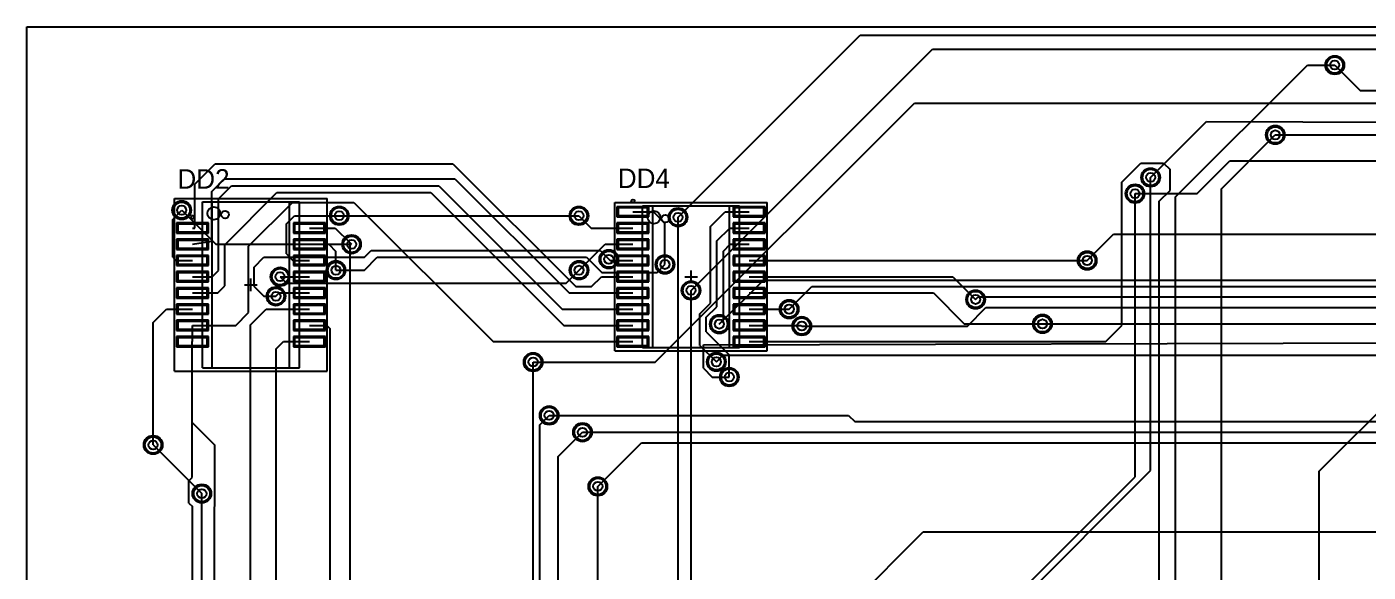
# Model space of a CAD drawing. Header units: millimetres. Extents: x 26 to 338, y 26 to 225.
# Drawn here: x 25.7 to 130.6, y 181.9 to 224.5 of the extents above; entities that cross this region are included whole.
import ezdxf

# ---------------------------------------------------------------- set-up
doc = ezdxf.new("R2010")
doc.units = ezdxf.units.MM
for name, color, linetype in [('BottomLayer', 5, 'Continuous'), ('BottomSolder', 6, 'Continuous'), ('Mechanical13', 56, 'Continuous'), ('Mechanical15', 56, 'Continuous'), ('MultiLayer', 9, 'Continuous'), ('TopLayer', 1, 'Continuous'), ('TopOverlay', 2, 'Continuous'), ('TopPaste', 8, 'Continuous'), ('TopSolder', 216, 'Continuous'), ('ViaHoleLayer', 16, 'Continuous')]:
    doc.layers.add(name, color=color, linetype=linetype)

msp = doc.modelspace()

# ---------------------------------------------------------------- linework, layer by layer
at = {"layer": 'BottomLayer'}
for p, q in [((76.58, 209.63), (90.83, 223.88)), ((90.83, 223.88), (229.72, 223.88)), ((77.6, 203.91), (96.47, 222.78)), ((96.47, 222.78), (173.39, 222.78)), ((127.94, 221.54), (129.92, 219.56)), ((129.92, 219.56), (173.27, 219.56)), ((74.8, 198.3), (95.07, 218.57)), ((95.07, 218.57), (174.12, 218.57)), ((113.54, 212.75), (117.91, 217.12)), ((117.91, 217.12), (173.69, 216.92)), ((123.29, 216.08), (177.23, 216.08)), ((117.17, 211.48), (119.74, 214.05)), ((119.74, 214.05), (184.58, 214.05)), ((112.32, 211.48), (117.17, 211.48)), ((37.77, 210.19), (40.44, 207.52)), ((50.09, 209.75), (68.83, 209.75)), ((108.58, 206.25), (110.64, 208.31)), ((110.64, 208.31), (167.84, 208.31)), ((40.44, 207.52), (51.05, 207.52)), ((52.06, 206.5), (52.59, 207.04)), ((52.59, 207.04), (70.48, 207.04)), ((70.48, 207.04), (71.17, 206.35)), ((43.43, 205.74), (44.2, 206.5)), ((43.43, 204.22), (43.43, 205.74)), ((44.2, 206.5), (52.06, 206.5)), ((52.05, 205.49), (53.06, 206.5)), ((53.06, 206.5), (69.43, 206.5)), ((69.43, 206.5), (70.61, 205.32)), ((74.95, 205.32), (75.56, 205.94)), ((45.46, 204.98), (45.96, 204.47)), ((49.83, 205.49), (52.05, 205.49)), ((67.83, 204.47), (68.84, 205.49)), ((70.61, 205.32), (74.95, 205.32)), ((79.81, 201.27), (83.26, 204.72)), ((83.26, 204.72), (156.79, 204.72)), ((43.43, 204.22), (44.2, 203.45)), ((45.96, 204.47), (67.83, 204.47)), ((85.27, 202.44), (87.05, 204.22)), ((87.05, 204.22), (164.31, 204.22)), ((44.2, 203.45), (45.14, 203.45)), ((99.21, 201.12), (100.66, 202.56)), ((99.85, 203.2), (100.05, 203.4)), ((100.05, 203.4), (164.89, 203.4)), ((100.66, 202.56), (166.17, 202.56)), ((86.26, 201.12), (99.21, 201.12)), ((105.08, 201.29), (161.9, 201.29)), ((78.56, 199.64), (168.96, 199.9)), ((78.56, 197.82), (78.56, 199.64)), ((65.25, 198.3), (74.8, 198.3)), ((79.58, 198.32), (80.09, 198.83)), ((80.09, 198.83), (136.53, 198.83)), ((78.56, 197.82), (79.25, 197.13)), ((79.25, 197.13), (80.59, 197.13)), ((66.5, 194.13), (89.92, 194.13)), ((89.92, 194.13), (90.4, 193.65)), ((90.4, 193.65), (169.87, 193.65)), ((69.11, 192.81), (169.43, 192.81)), ((70.31, 188.57), (73.73, 191.99)), ((73.73, 191.99), (173.84, 191.99)), ((35.53, 191.82), (39.34, 188.01)), ((68.81, 158.06), (95.76, 185.01)), ((95.76, 185.01), (141.94, 185.01))]:
    msp.add_line(p, q, dxfattribs=at)
for centre in [(127.94, 221.54), (123.29, 216.08), (113.54, 212.75), (112.32, 211.48), (37.77, 210.19), (50.09, 209.75), (68.83, 209.75), (76.58, 209.63), (51.05, 207.52), (71.17, 206.35), (108.58, 206.25), (45.46, 204.98), (49.83, 205.49), (68.84, 205.49), (75.56, 205.94), (45.14, 203.45), (77.6, 203.91), (99.85, 203.2), (85.27, 202.44), (79.81, 201.27), (86.26, 201.12), (105.08, 201.29), (65.25, 198.3), (79.58, 198.32), (80.59, 197.13), (66.5, 194.13), (69.11, 192.81), (35.53, 191.82), (70.31, 188.57), (39.34, 188.01)]:
    msp.add_circle(centre, 0.635, dxfattribs=at)
at = {"layer": 'BottomSolder'}
for centre in [(127.94, 221.54), (123.29, 216.08), (113.54, 212.75), (112.32, 211.48), (37.77, 210.19), (50.09, 209.75), (68.83, 209.75), (76.58, 209.63), (51.05, 207.52), (71.17, 206.35), (75.56, 205.94), (108.58, 206.25), (45.46, 204.98), (49.83, 205.49), (68.84, 205.49), (77.6, 203.91), (45.14, 203.45), (99.85, 203.2), (85.27, 202.44), (79.81, 201.27), (86.26, 201.12), (105.08, 201.29), (65.25, 198.3), (79.58, 198.32), (80.59, 197.13), (66.5, 194.13), (69.11, 192.81), (35.53, 191.82), (70.31, 188.57), (39.34, 188.01)]:
    msp.add_circle(centre, 0.737, dxfattribs=at)
at = {"layer": 'Mechanical13'}
for p, q in [((39.38, 197.84), (39.38, 210.84)), ((39.38, 210.84), (46.98, 210.84)), ((46.98, 197.84), (46.98, 210.84)), ((73.8, 199.43), (73.8, 210.53)), ((73.8, 210.53), (81.4, 210.53)), ((81.4, 199.43), (81.4, 210.53)), ((73.8, 199.43), (81.4, 199.43)), ((39.38, 197.84), (46.98, 197.84))]:
    msp.add_line(p, q, dxfattribs=at)
for centre in [(40.28, 209.94), (74.7, 209.63)]:
    msp.add_circle(centre, 0.5, dxfattribs=at)
at = {"layer": 'Mechanical15'}
for p, q in [((37.21, 197.59), (37.21, 211.09)), ((37.21, 211.09), (49.15, 211.09)), ((49.15, 197.59), (49.15, 211.09)), ((71.65, 199.18), (71.65, 210.78)), ((71.65, 210.78), (83.55, 210.78)), ((83.55, 199.18), (83.55, 210.78)), ((43.18, 203.84), (43.18, 204.84)), ((77.1, 204.98), (78.1, 204.98)), ((77.6, 204.48), (77.6, 205.48)), ((42.68, 204.34), (43.68, 204.34)), ((71.65, 199.18), (83.55, 199.18)), ((37.21, 197.59), (49.15, 197.59))]:
    msp.add_line(p, q, dxfattribs=at)
at = {"layer": 'MultiLayer'}
for centre in [(127.94, 221.54), (123.29, 216.08), (113.54, 212.75), (112.32, 211.48), (37.77, 210.19), (50.09, 209.75), (68.83, 209.75), (76.58, 209.63), (51.05, 207.52), (71.17, 206.35), (108.58, 206.25), (45.46, 204.98), (49.83, 205.49), (68.84, 205.49), (75.56, 205.94), (45.14, 203.45), (77.6, 203.91), (99.85, 203.2), (85.27, 202.44), (79.81, 201.27), (86.26, 201.12), (105.08, 201.29), (65.25, 198.3), (79.58, 198.32), (80.59, 197.13), (66.5, 194.13), (69.11, 192.81), (35.53, 191.82), (70.31, 188.57), (39.34, 188.01)]:
    msp.add_circle(centre, 0.635, dxfattribs=at)
at = {"layer": 'TopLayer'}
for p, q in [((25.65, 25.91), (25.65, 224.54)), ((25.65, 224.54), (338.33, 224.54)), ((126.72, 189.76), (160.71, 223.75)), ((115.49, 211.23), (125.8, 221.54)), ((125.8, 221.54), (127.94, 221.54)), ((119.08, 211.86), (123.29, 216.08)), ((38.79, 212.22), (40.39, 213.82)), ((40.39, 213.82), (58.98, 213.82)), ((58.98, 213.82), (68.58, 204.22)), ((111.3, 212.39), (112.78, 213.87)), ((112.78, 213.87), (114.55, 213.87)), ((114.55, 213.87), (115.06, 213.36)), ((115.06, 211.74), (115.06, 213.36)), ((38.79, 208.79), (38.79, 212.22)), ((40.13, 211.66), (41.12, 212.65)), ((40.64, 211.07), (41.66, 212.09)), ((41.12, 212.65), (59.13, 212.65)), ((41.66, 212.09), (57.87, 212.09)), ((57.87, 212.09), (67.52, 202.44)), ((59.13, 212.65), (68.07, 203.71)), ((111.3, 201.17), (111.3, 212.39)), ((113.54, 189.81), (113.54, 212.75)), ((40.13, 207.77), (40.13, 211.66)), ((40.64, 205.46), (40.64, 211.07)), ((41.14, 207.48), (45.21, 211.56)), ((45.21, 211.56), (57.25, 211.56)), ((57.25, 211.56), (67.64, 201.17)), ((112.32, 189.33), (112.32, 211.48)), ((114.2, 210.88), (115.06, 211.74)), ((114.2, 163.65), (114.2, 210.88)), ((115.49, 157.26), (115.49, 211.23)), ((119.08, 156.78), (119.08, 211.86)), ((37.06, 209.47), (37.77, 210.19)), ((43, 207.37), (46.42, 210.79)), ((46.42, 210.79), (51.24, 210.79)), ((51.24, 210.79), (62.13, 199.9)), ((74.2, 210.36), (71.9, 210.36)), ((71.9, 210.36), (71.9, 209.76)), ((73.05, 210.06), (74.65, 210.06)), ((74.2, 209.76), (74.2, 210.36)), ((74.65, 210.06), (75.56, 209.14)), ((79.12, 208.91), (80.26, 210.06)), ((80.26, 210.06), (82.15, 210.06)), ((83.3, 210.36), (81, 210.36)), ((81, 210.36), (81, 209.76)), ((83.3, 209.76), (83.3, 210.36)), ((37.06, 206.5), (37.06, 209.47)), ((39.76, 209.09), (37.46, 209.09)), ((37.46, 209.09), (37.46, 208.49)), ((38.61, 208.79), (38.79, 208.79)), ((39.76, 208.49), (39.76, 209.09)), ((45.95, 209.12), (46.58, 209.75)), ((45.95, 206.76), (45.95, 209.12)), ((46.58, 209.75), (50.09, 209.75)), ((48.9, 209.09), (46.6, 209.09)), ((46.6, 209.09), (46.6, 208.49)), ((47.75, 208.79), (49.78, 208.79)), ((48.9, 208.49), (48.9, 209.09)), ((49.78, 208.79), (50.95, 207.62)), ((68.83, 209.75), (69.8, 208.79)), ((69.8, 208.79), (73.05, 208.79)), ((71.9, 209.76), (74.2, 209.76)), ((74.2, 209.09), (71.9, 209.09)), ((71.9, 209.09), (71.9, 208.49)), ((74.2, 208.49), (74.2, 209.09)), ((75.56, 205.94), (75.56, 209.14)), ((76.58, 159.64), (76.58, 209.63)), ((79.12, 202.9), (79.12, 208.91)), ((79.62, 207.79), (80.62, 208.79)), ((80.62, 208.79), (82.15, 208.79)), ((81, 209.76), (83.3, 209.76)), ((83.3, 209.09), (81, 209.09)), ((81, 209.09), (81, 208.49)), ((83.3, 208.49), (83.3, 209.09)), ((37.46, 208.49), (39.76, 208.49)), ((39.76, 207.82), (37.46, 207.82)), ((37.46, 207.82), (37.46, 207.22)), ((38.61, 207.52), (40.13, 207.77)), ((39.76, 207.22), (39.76, 207.82)), ((46.6, 208.49), (48.9, 208.49)), ((48.9, 207.82), (46.6, 207.82)), ((46.6, 207.82), (46.6, 207.22)), ((48.9, 207.22), (48.9, 207.82)), ((71.9, 208.49), (74.2, 208.49)), ((74.2, 207.82), (71.9, 207.82)), ((71.9, 207.82), (71.9, 207.22)), ((74.2, 207.22), (74.2, 207.82)), ((79.62, 202.63), (79.62, 207.79)), ((81, 208.49), (83.3, 208.49)), ((83.3, 207.82), (81, 207.82)), ((81, 207.82), (81, 207.22)), ((83.3, 207.22), (83.3, 207.82)), ((37.46, 207.22), (39.76, 207.22)), ((41.14, 204.26), (41.14, 207.48)), ((43, 202.18), (43, 207.37)), ((45.95, 206.76), (46.46, 206.25)), ((46.6, 207.22), (48.9, 207.22)), ((47.75, 207.52), (49.28, 207.52)), ((49.28, 207.52), (49.83, 206.96)), ((49.83, 205.49), (49.83, 206.96)), ((50.95, 207.62), (51.05, 207.52)), ((50.95, 64.54), (50.95, 207.62)), ((68.84, 205.49), (70.88, 207.52)), ((70.88, 207.52), (73.05, 207.52)), ((71.9, 207.22), (74.2, 207.22)), ((80.13, 206.97), (80.67, 207.52)), ((80.13, 201.59), (80.13, 206.97)), ((80.67, 207.52), (82.15, 207.52)), ((81, 207.22), (83.3, 207.22)), ((37.06, 206.5), (37.31, 206.25)), ((37.31, 206.25), (38.61, 206.25)), ((39.76, 206.55), (37.46, 206.55)), ((37.46, 206.55), (37.46, 205.95)), ((37.46, 205.95), (39.76, 205.95)), ((39.76, 205.95), (39.76, 206.55)), ((46.46, 206.25), (47.75, 206.25)), ((48.9, 206.55), (46.6, 206.55)), ((46.6, 206.55), (46.6, 205.95)), ((46.6, 205.95), (48.9, 205.95)), ((48.9, 205.95), (48.9, 206.55)), ((71.17, 206.35), (71.27, 206.25)), ((71.27, 206.25), (73.05, 206.25)), ((74.2, 206.55), (71.9, 206.55)), ((71.9, 206.55), (71.9, 205.95)), ((71.9, 205.95), (74.2, 205.95)), ((74.2, 205.95), (74.2, 206.55)), ((83.3, 206.55), (81, 206.55)), ((81, 206.55), (81, 205.95)), ((81, 205.95), (83.3, 205.95)), ((82.15, 206.25), (108.58, 206.25)), ((83.3, 205.95), (83.3, 206.55)), ((39.76, 205.28), (37.46, 205.28)), ((37.46, 205.28), (37.46, 204.68)), ((37.46, 204.68), (39.76, 204.68)), ((38.61, 204.98), (40.16, 204.98)), ((39.76, 204.68), (39.76, 205.28)), ((40.16, 204.98), (40.64, 205.46)), ((45.46, 204.98), (47.75, 204.98)), ((48.9, 205.28), (46.6, 205.28)), ((46.6, 205.28), (46.6, 204.68)), ((46.6, 204.68), (48.9, 204.68)), ((48.9, 204.68), (48.9, 205.28)), ((69.82, 204.22), (70.59, 204.98)), ((70.59, 204.98), (73.05, 204.98)), ((74.2, 205.28), (71.9, 205.28)), ((71.9, 205.28), (71.9, 204.68)), ((71.9, 204.68), (74.2, 204.68)), ((74.2, 204.68), (74.2, 205.28)), ((83.3, 205.28), (81, 205.28)), ((81, 205.28), (81, 204.68)), ((81, 204.68), (83.3, 204.68)), ((82.15, 204.98), (98.07, 204.98)), ((83.3, 204.68), (83.3, 205.28)), ((98.07, 204.98), (99.85, 203.2)), ((39.76, 204.01), (37.46, 204.01)), ((37.46, 204.01), (37.46, 203.41)), ((38.61, 203.71), (40.59, 203.71)), ((39.76, 203.41), (39.76, 204.01)), ((40.59, 203.71), (41.14, 204.26)), ((45.14, 203.45), (45.39, 203.71)), ((45.39, 203.71), (47.75, 203.71)), ((48.9, 204.01), (46.6, 204.01)), ((46.6, 204.01), (46.6, 203.41)), ((48.9, 203.41), (48.9, 204.01)), ((68.07, 203.71), (73.05, 203.71)), ((68.58, 204.22), (69.82, 204.22)), ((74.2, 204.01), (71.9, 204.01)), ((71.9, 204.01), (71.9, 203.41)), ((74.2, 203.41), (74.2, 204.01)), ((77.6, 156.46), (77.6, 203.91)), ((83.3, 204.01), (81, 204.01)), ((81, 204.01), (81, 203.41)), ((82.15, 203.71), (96.55, 203.71)), ((83.3, 203.41), (83.3, 204.01)), ((96.55, 203.71), (98.96, 201.29)), ((37.46, 203.41), (39.76, 203.41)), ((39.76, 202.74), (37.46, 202.74)), ((37.46, 202.74), (37.46, 202.14)), ((39.76, 202.14), (39.76, 202.74)), ((46.6, 203.41), (48.9, 203.41)), ((48.9, 202.74), (46.6, 202.74)), ((46.6, 202.74), (46.6, 202.14)), ((48.9, 202.14), (48.9, 202.74)), ((71.9, 203.41), (74.2, 203.41)), ((74.2, 202.74), (71.9, 202.74)), ((71.9, 202.74), (71.9, 202.14)), ((74.2, 202.14), (74.2, 202.74)), ((78.29, 202.07), (79.12, 202.9)), ((78.79, 201.81), (79.62, 202.63)), ((81, 203.41), (83.3, 203.41)), ((83.3, 202.74), (81, 202.74)), ((81, 202.74), (81, 202.14)), ((83.3, 202.14), (83.3, 202.74)), ((35.53, 201.4), (36.58, 202.44)), ((36.58, 202.44), (38.61, 202.44)), ((37.46, 202.14), (39.76, 202.14)), ((39.76, 201.47), (37.46, 201.47)), ((37.46, 201.47), (37.46, 200.87)), ((39.76, 200.87), (39.76, 201.47)), ((41.99, 201.17), (43, 202.18)), ((43.15, 201.22), (44.37, 202.44)), ((44.37, 202.44), (47.75, 202.44)), ((46.6, 202.14), (48.9, 202.14)), ((48.9, 201.47), (46.6, 201.47)), ((46.6, 201.47), (46.6, 200.87)), ((48.9, 200.87), (48.9, 201.47)), ((67.52, 202.44), (73.05, 202.44)), ((71.9, 202.14), (74.2, 202.14)), ((74.2, 201.47), (71.9, 201.47)), ((71.9, 201.47), (71.9, 200.87)), ((74.2, 200.87), (74.2, 201.47)), ((78.29, 199.61), (78.29, 202.07)), ((78.79, 200.66), (78.79, 201.81)), ((79.81, 201.27), (80.13, 201.59)), ((81, 202.14), (83.3, 202.14)), ((83.3, 201.47), (81, 201.47)), ((81, 201.47), (81, 200.87)), ((82.15, 202.44), (85.27, 202.44)), ((83.3, 200.87), (83.3, 201.47)), ((35.53, 191.82), (35.53, 201.4)), ((37.46, 200.87), (39.76, 200.87)), ((38.61, 199.9), (38.61, 201.17)), ((38.61, 201.17), (41.99, 201.17)), ((43.15, 64.62), (43.15, 201.22)), ((46.6, 200.87), (48.9, 200.87)), ((47.75, 201.17), (49.12, 201.17)), ((49.12, 201.17), (49.38, 200.91)), ((49.38, 67.54), (49.38, 200.91)), ((67.64, 201.17), (73.05, 201.17)), ((71.9, 200.87), (74.2, 200.87)), ((78.79, 200.66), (80.59, 198.86)), ((81, 200.87), (83.3, 200.87)), ((82.15, 201.17), (86.21, 201.17)), ((86.21, 201.17), (86.26, 201.12)), ((98.96, 201.29), (105.08, 201.29)), ((110.03, 199.9), (111.3, 201.17)), ((39.76, 200.2), (37.46, 200.2)), ((37.46, 200.2), (37.46, 199.6)), ((37.46, 199.6), (39.76, 199.6)), ((38.58, 199.9), (38.61, 199.9)), ((38.58, 193.57), (38.58, 199.9)), ((39.76, 199.6), (39.76, 200.2)), ((45.16, 199.34), (45.72, 199.9)), ((45.16, 69.01), (45.16, 199.34)), ((45.72, 199.9), (47.75, 199.9)), ((48.9, 200.2), (46.6, 200.2)), ((46.6, 200.2), (46.6, 199.6)), ((46.6, 199.6), (48.9, 199.6)), ((48.9, 199.6), (48.9, 200.2)), ((62.13, 199.9), (73.05, 199.9)), ((74.2, 200.2), (71.9, 200.2)), ((71.9, 200.2), (71.9, 199.6)), ((71.9, 199.6), (74.2, 199.6)), ((74.2, 199.6), (74.2, 200.2)), ((78.29, 199.61), (79.58, 198.32)), ((83.3, 200.2), (81, 200.2)), ((81, 200.2), (81, 199.6)), ((81, 199.6), (83.3, 199.6)), ((82.15, 199.9), (110.03, 199.9)), ((83.3, 199.6), (83.3, 200.2)), ((65.25, 80.37), (65.25, 198.3)), ((80.59, 197.13), (80.59, 198.86)), ((65.76, 193.4), (66.5, 194.13)), ((38.58, 193.57), (40.36, 191.8)), ((38.58, 189.27), (38.58, 193.57)), ((65.76, 81.76), (65.76, 193.4)), ((67.21, 190.91), (69.11, 192.81)), ((40.36, 186.99), (40.36, 191.8)), ((67.21, 95.73), (67.21, 190.91)), ((38.33, 189.02), (38.58, 189.27)), ((38.33, 187.27), (38.33, 189.02)), ((87.02, 164.03), (112.32, 189.33)), ((88.49, 164.77), (113.54, 189.81)), ((126.72, 155.3), (126.72, 189.76)), ((39.34, 70.39), (39.34, 188.01)), ((70.31, 158.04), (70.31, 188.57)), ((38.33, 187.27), (38.61, 186.99)), ((38.61, 73.71), (38.61, 186.99)), ((40.34, 186.97), (40.36, 186.99)), ((40.34, 70.11), (40.34, 186.97))]:
    msp.add_line(p, q, dxfattribs=at)
for centre in [(127.94, 221.54), (123.29, 216.08), (113.54, 212.75), (112.32, 211.48), (37.77, 210.19), (50.09, 209.75), (68.83, 209.75), (76.58, 209.63), (51.05, 207.52), (71.17, 206.35), (108.58, 206.25), (45.46, 204.98), (49.83, 205.49), (68.84, 205.49), (75.56, 205.94), (45.14, 203.45), (77.6, 203.91), (99.85, 203.2), (85.27, 202.44), (79.81, 201.27), (86.26, 201.12), (105.08, 201.29), (65.25, 198.3), (79.58, 198.32), (80.59, 197.13), (66.5, 194.13), (69.11, 192.81), (35.53, 191.82), (70.31, 188.57), (39.34, 188.01)]:
    msp.add_circle(centre, 0.635, dxfattribs=at)
at = {"layer": 'TopOverlay'}
for p, q in [((40.16, 197.84), (40.16, 210.84)), ((40.16, 210.84), (46.2, 210.84)), ((46.2, 197.84), (46.2, 210.84)), ((74.6, 199.43), (74.6, 210.53)), ((74.6, 210.53), (80.6, 210.53)), ((80.6, 199.43), (80.6, 210.53)), ((74.6, 199.43), (80.6, 199.43)), ((40.16, 197.84), (46.2, 197.84))]:
    msp.add_line(p, q, dxfattribs=at)
for centre, radius in [((73.05, 210.91), 0.125), ((41.16, 209.84), 0.3), ((75.6, 209.53), 0.3), ((38.61, 209.64), 0.125)]:
    msp.add_circle(centre, radius, dxfattribs=at)
at = {"layer": 'TopPaste'}
for p, q in [((74.2, 210.36), (71.9, 210.36)), ((71.9, 210.36), (71.9, 209.76)), ((74.2, 209.76), (74.2, 210.36)), ((83.3, 210.36), (81, 210.36)), ((81, 210.36), (81, 209.76)), ((83.3, 209.76), (83.3, 210.36)), ((39.76, 209.09), (37.46, 209.09)), ((37.46, 209.09), (37.46, 208.49)), ((39.76, 208.49), (39.76, 209.09)), ((48.9, 209.09), (46.6, 209.09)), ((46.6, 209.09), (46.6, 208.49)), ((48.9, 208.49), (48.9, 209.09)), ((71.9, 209.76), (74.2, 209.76)), ((74.2, 209.09), (71.9, 209.09)), ((71.9, 209.09), (71.9, 208.49)), ((74.2, 208.49), (74.2, 209.09)), ((81, 209.76), (83.3, 209.76)), ((83.3, 209.09), (81, 209.09)), ((81, 209.09), (81, 208.49)), ((83.3, 208.49), (83.3, 209.09)), ((37.46, 208.49), (39.76, 208.49)), ((39.76, 207.82), (37.46, 207.82)), ((37.46, 207.82), (37.46, 207.22)), ((39.76, 207.22), (39.76, 207.82)), ((46.6, 208.49), (48.9, 208.49)), ((48.9, 207.82), (46.6, 207.82)), ((46.6, 207.82), (46.6, 207.22)), ((48.9, 207.22), (48.9, 207.82)), ((71.9, 208.49), (74.2, 208.49)), ((74.2, 207.82), (71.9, 207.82)), ((71.9, 207.82), (71.9, 207.22)), ((74.2, 207.22), (74.2, 207.82)), ((81, 208.49), (83.3, 208.49)), ((83.3, 207.82), (81, 207.82)), ((81, 207.82), (81, 207.22)), ((83.3, 207.22), (83.3, 207.82)), ((37.46, 207.22), (39.76, 207.22)), ((46.6, 207.22), (48.9, 207.22)), ((71.9, 207.22), (74.2, 207.22)), ((81, 207.22), (83.3, 207.22)), ((39.76, 206.55), (37.46, 206.55)), ((37.46, 206.55), (37.46, 205.95)), ((37.46, 205.95), (39.76, 205.95)), ((39.76, 205.95), (39.76, 206.55)), ((48.9, 206.55), (46.6, 206.55)), ((46.6, 206.55), (46.6, 205.95)), ((46.6, 205.95), (48.9, 205.95)), ((48.9, 205.95), (48.9, 206.55)), ((74.2, 206.55), (71.9, 206.55)), ((71.9, 206.55), (71.9, 205.95)), ((71.9, 205.95), (74.2, 205.95)), ((74.2, 205.95), (74.2, 206.55)), ((83.3, 206.55), (81, 206.55)), ((81, 206.55), (81, 205.95)), ((81, 205.95), (83.3, 205.95)), ((83.3, 205.95), (83.3, 206.55)), ((39.76, 205.28), (37.46, 205.28)), ((37.46, 205.28), (37.46, 204.68)), ((37.46, 204.68), (39.76, 204.68)), ((39.76, 204.68), (39.76, 205.28)), ((48.9, 205.28), (46.6, 205.28)), ((46.6, 205.28), (46.6, 204.68)), ((46.6, 204.68), (48.9, 204.68)), ((48.9, 204.68), (48.9, 205.28)), ((74.2, 205.28), (71.9, 205.28)), ((71.9, 205.28), (71.9, 204.68)), ((71.9, 204.68), (74.2, 204.68)), ((74.2, 204.68), (74.2, 205.28)), ((83.3, 205.28), (81, 205.28)), ((81, 205.28), (81, 204.68)), ((81, 204.68), (83.3, 204.68)), ((83.3, 204.68), (83.3, 205.28)), ((39.76, 204.01), (37.46, 204.01)), ((37.46, 204.01), (37.46, 203.41)), ((39.76, 203.41), (39.76, 204.01)), ((48.9, 204.01), (46.6, 204.01)), ((46.6, 204.01), (46.6, 203.41)), ((48.9, 203.41), (48.9, 204.01)), ((74.2, 204.01), (71.9, 204.01)), ((71.9, 204.01), (71.9, 203.41)), ((74.2, 203.41), (74.2, 204.01)), ((83.3, 204.01), (81, 204.01)), ((81, 204.01), (81, 203.41)), ((83.3, 203.41), (83.3, 204.01)), ((37.46, 203.41), (39.76, 203.41)), ((39.76, 202.74), (37.46, 202.74)), ((37.46, 202.74), (37.46, 202.14)), ((39.76, 202.14), (39.76, 202.74)), ((46.6, 203.41), (48.9, 203.41)), ((48.9, 202.74), (46.6, 202.74)), ((46.6, 202.74), (46.6, 202.14)), ((48.9, 202.14), (48.9, 202.74)), ((71.9, 203.41), (74.2, 203.41)), ((74.2, 202.74), (71.9, 202.74)), ((71.9, 202.74), (71.9, 202.14)), ((74.2, 202.14), (74.2, 202.74)), ((81, 203.41), (83.3, 203.41)), ((83.3, 202.74), (81, 202.74)), ((81, 202.74), (81, 202.14)), ((83.3, 202.14), (83.3, 202.74)), ((37.46, 202.14), (39.76, 202.14)), ((39.76, 201.47), (37.46, 201.47)), ((37.46, 201.47), (37.46, 200.87)), ((39.76, 200.87), (39.76, 201.47)), ((46.6, 202.14), (48.9, 202.14)), ((48.9, 201.47), (46.6, 201.47)), ((46.6, 201.47), (46.6, 200.87)), ((48.9, 200.87), (48.9, 201.47)), ((71.9, 202.14), (74.2, 202.14)), ((74.2, 201.47), (71.9, 201.47)), ((71.9, 201.47), (71.9, 200.87)), ((74.2, 200.87), (74.2, 201.47)), ((81, 202.14), (83.3, 202.14)), ((83.3, 201.47), (81, 201.47)), ((81, 201.47), (81, 200.87)), ((83.3, 200.87), (83.3, 201.47)), ((37.46, 200.87), (39.76, 200.87)), ((46.6, 200.87), (48.9, 200.87)), ((71.9, 200.87), (74.2, 200.87)), ((81, 200.87), (83.3, 200.87)), ((39.76, 200.2), (37.46, 200.2)), ((37.46, 200.2), (37.46, 199.6)), ((37.46, 199.6), (39.76, 199.6)), ((39.76, 199.6), (39.76, 200.2)), ((48.9, 200.2), (46.6, 200.2)), ((46.6, 200.2), (46.6, 199.6)), ((46.6, 199.6), (48.9, 199.6)), ((48.9, 199.6), (48.9, 200.2)), ((74.2, 200.2), (71.9, 200.2)), ((71.9, 200.2), (71.9, 199.6)), ((71.9, 199.6), (74.2, 199.6)), ((74.2, 199.6), (74.2, 200.2)), ((83.3, 200.2), (81, 200.2)), ((81, 200.2), (81, 199.6)), ((81, 199.6), (83.3, 199.6)), ((83.3, 199.6), (83.3, 200.2))]:
    msp.add_line(p, q, dxfattribs=at)
at = {"layer": 'TopSolder'}
for p, q in [((74.3, 210.46), (71.8, 210.46)), ((71.8, 210.46), (71.8, 209.66)), ((74.3, 209.66), (74.3, 210.46)), ((83.4, 210.46), (80.9, 210.46)), ((80.9, 210.46), (80.9, 209.66)), ((83.4, 209.66), (83.4, 210.46)), ((39.86, 209.19), (37.35, 209.19)), ((37.35, 209.19), (37.35, 208.39)), ((39.86, 208.39), (39.86, 209.19)), ((49.01, 209.19), (46.5, 209.19)), ((46.5, 209.19), (46.5, 208.39)), ((49.01, 208.39), (49.01, 209.19)), ((71.8, 209.66), (74.3, 209.66)), ((74.3, 209.19), (71.8, 209.19)), ((71.8, 209.19), (71.8, 208.39)), ((74.3, 208.39), (74.3, 209.19)), ((80.9, 209.66), (83.4, 209.66)), ((83.4, 209.19), (80.9, 209.19)), ((80.9, 209.19), (80.9, 208.39)), ((83.4, 208.39), (83.4, 209.19)), ((37.35, 208.39), (39.86, 208.39)), ((39.86, 207.92), (37.35, 207.92)), ((37.35, 207.92), (37.35, 207.12)), ((39.86, 207.12), (39.86, 207.92)), ((46.5, 208.39), (49.01, 208.39)), ((49.01, 207.92), (46.5, 207.92)), ((46.5, 207.92), (46.5, 207.12)), ((49.01, 207.12), (49.01, 207.92)), ((71.8, 208.39), (74.3, 208.39)), ((74.3, 207.92), (71.8, 207.92)), ((71.8, 207.92), (71.8, 207.12)), ((74.3, 207.12), (74.3, 207.92)), ((80.9, 208.39), (83.4, 208.39)), ((83.4, 207.92), (80.9, 207.92)), ((80.9, 207.92), (80.9, 207.12)), ((83.4, 207.12), (83.4, 207.92)), ((37.35, 207.12), (39.86, 207.12)), ((46.5, 207.12), (49.01, 207.12)), ((71.8, 207.12), (74.3, 207.12)), ((80.9, 207.12), (83.4, 207.12)), ((39.86, 206.65), (37.35, 206.65)), ((37.35, 206.65), (37.35, 205.85)), ((37.35, 205.85), (39.86, 205.85)), ((39.86, 205.85), (39.86, 206.65)), ((49.01, 206.65), (46.5, 206.65)), ((46.5, 206.65), (46.5, 205.85)), ((46.5, 205.85), (49.01, 205.85)), ((49.01, 205.85), (49.01, 206.65)), ((74.3, 206.65), (71.8, 206.65)), ((71.8, 206.65), (71.8, 205.85)), ((71.8, 205.85), (74.3, 205.85)), ((74.3, 205.85), (74.3, 206.65)), ((83.4, 206.65), (80.9, 206.65)), ((80.9, 206.65), (80.9, 205.85)), ((80.9, 205.85), (83.4, 205.85)), ((83.4, 205.85), (83.4, 206.65)), ((39.86, 205.38), (37.35, 205.38)), ((37.35, 205.38), (37.35, 204.58)), ((37.35, 204.58), (39.86, 204.58)), ((39.86, 204.58), (39.86, 205.38)), ((49.01, 205.38), (46.5, 205.38)), ((46.5, 205.38), (46.5, 204.58)), ((46.5, 204.58), (49.01, 204.58)), ((49.01, 204.58), (49.01, 205.38)), ((74.3, 205.38), (71.8, 205.38)), ((71.8, 205.38), (71.8, 204.58)), ((71.8, 204.58), (74.3, 204.58)), ((74.3, 204.58), (74.3, 205.38)), ((83.4, 205.38), (80.9, 205.38)), ((80.9, 205.38), (80.9, 204.58)), ((80.9, 204.58), (83.4, 204.58)), ((83.4, 204.58), (83.4, 205.38)), ((39.86, 204.11), (37.35, 204.11)), ((37.35, 204.11), (37.35, 203.31)), ((39.86, 203.31), (39.86, 204.11)), ((49.01, 204.11), (46.5, 204.11)), ((46.5, 204.11), (46.5, 203.31)), ((49.01, 203.31), (49.01, 204.11)), ((74.3, 204.11), (71.8, 204.11)), ((71.8, 204.11), (71.8, 203.31)), ((74.3, 203.31), (74.3, 204.11)), ((83.4, 204.11), (80.9, 204.11)), ((80.9, 204.11), (80.9, 203.31)), ((83.4, 203.31), (83.4, 204.11)), ((37.35, 203.31), (39.86, 203.31)), ((39.86, 202.84), (37.35, 202.84)), ((37.35, 202.84), (37.35, 202.04)), ((39.86, 202.04), (39.86, 202.84)), ((46.5, 203.31), (49.01, 203.31)), ((49.01, 202.84), (46.5, 202.84)), ((46.5, 202.84), (46.5, 202.04)), ((49.01, 202.04), (49.01, 202.84)), ((71.8, 203.31), (74.3, 203.31)), ((74.3, 202.84), (71.8, 202.84)), ((71.8, 202.84), (71.8, 202.04)), ((74.3, 202.04), (74.3, 202.84)), ((80.9, 203.31), (83.4, 203.31)), ((83.4, 202.84), (80.9, 202.84)), ((80.9, 202.84), (80.9, 202.04)), ((83.4, 202.04), (83.4, 202.84)), ((37.35, 202.04), (39.86, 202.04)), ((39.86, 201.57), (37.35, 201.57)), ((37.35, 201.57), (37.35, 200.77)), ((39.86, 200.77), (39.86, 201.57)), ((46.5, 202.04), (49.01, 202.04)), ((49.01, 201.57), (46.5, 201.57)), ((46.5, 201.57), (46.5, 200.77)), ((49.01, 200.77), (49.01, 201.57)), ((71.8, 202.04), (74.3, 202.04)), ((74.3, 201.57), (71.8, 201.57)), ((71.8, 201.57), (71.8, 200.77)), ((74.3, 200.77), (74.3, 201.57)), ((80.9, 202.04), (83.4, 202.04)), ((83.4, 201.57), (80.9, 201.57)), ((80.9, 201.57), (80.9, 200.77)), ((83.4, 200.77), (83.4, 201.57)), ((37.35, 200.77), (39.86, 200.77)), ((46.5, 200.77), (49.01, 200.77)), ((71.8, 200.77), (74.3, 200.77)), ((80.9, 200.77), (83.4, 200.77)), ((39.86, 200.3), (37.35, 200.3)), ((37.35, 200.3), (37.35, 199.5)), ((37.35, 199.5), (39.86, 199.5)), ((39.86, 199.5), (39.86, 200.3)), ((49.01, 200.3), (46.5, 200.3)), ((46.5, 200.3), (46.5, 199.5)), ((46.5, 199.5), (49.01, 199.5)), ((49.01, 199.5), (49.01, 200.3)), ((74.3, 200.3), (71.8, 200.3)), ((71.8, 200.3), (71.8, 199.5)), ((71.8, 199.5), (74.3, 199.5)), ((74.3, 199.5), (74.3, 200.3)), ((83.4, 200.3), (80.9, 200.3)), ((80.9, 200.3), (80.9, 199.5)), ((80.9, 199.5), (83.4, 199.5)), ((83.4, 199.5), (83.4, 200.3))]:
    msp.add_line(p, q, dxfattribs=at)
for centre in [(127.94, 221.54), (123.29, 216.08), (113.54, 212.75), (112.32, 211.48), (37.77, 210.19), (50.09, 209.75), (68.83, 209.75), (76.58, 209.63), (51.05, 207.52), (71.17, 206.35), (75.56, 205.94), (108.58, 206.25), (45.46, 204.98), (49.83, 205.49), (68.84, 205.49), (77.6, 203.91), (45.14, 203.45), (99.85, 203.2), (85.27, 202.44), (79.81, 201.27), (86.26, 201.12), (105.08, 201.29), (65.25, 198.3), (79.58, 198.32), (80.59, 197.13), (66.5, 194.13), (69.11, 192.81), (35.53, 191.82), (70.31, 188.57), (39.34, 188.01)]:
    msp.add_circle(centre, 0.737, dxfattribs=at)
at = {"layer": 'ViaHoleLayer'}
for centre in [(127.94, 221.54), (123.29, 216.08), (113.54, 212.75), (112.32, 211.48), (37.77, 210.19), (50.09, 209.75), (68.83, 209.75), (76.58, 209.63), (51.05, 207.52), (71.17, 206.35), (49.83, 205.49), (68.84, 205.49), (75.56, 205.94), (108.58, 206.25), (45.46, 204.98), (45.14, 203.45), (77.6, 203.91), (99.85, 203.2), (85.27, 202.44), (79.81, 201.27), (86.26, 201.12), (105.08, 201.29), (65.25, 198.3), (79.58, 198.32), (80.59, 197.13), (66.5, 194.13), (69.11, 192.81), (35.53, 191.82), (70.31, 188.57), (39.34, 188.01)]:
    msp.add_circle(centre, 0.356, dxfattribs=at)

# ---------------------------------------------------------------- texts
at = {"layer": 'TopOverlay'}
for s, p in [('DD2', (37.43, 211.87)), ('DD4', (71.87, 211.92))]:
    msp.add_text(s, height=1.524, dxfattribs=at).set_placement(p)

doc.saveas('drawing.dxf')
